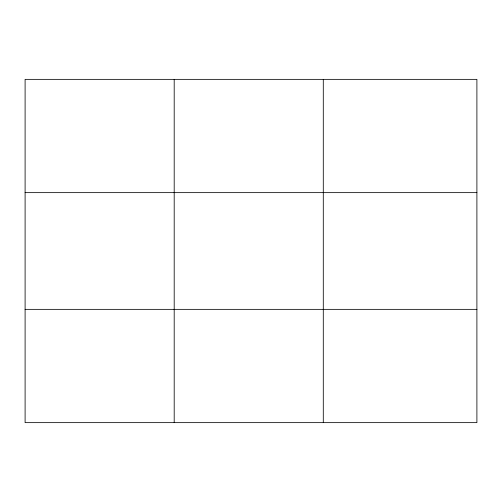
<?xml version="1.0" encoding="UTF-8"?>
<svg xmlns="http://www.w3.org/2000/svg" width="502" height="502" viewBox="0 0 502 502"><rect width="100%" height="100%" fill="white"/><g stroke="black" fill="none" stroke-linecap="round" stroke-linejoin="round"><path stroke-width="0.75" d="M174.194 79.36L174.194 422.64M323.288 79.36L323.288 422.64M476.9 309.357L476.9 422.64L25.1 422.64L25.1 79.36L476.9 79.36L476.9 309.357L25.1 309.357M25.1 192.642L476.9 192.642"/></g></svg>
